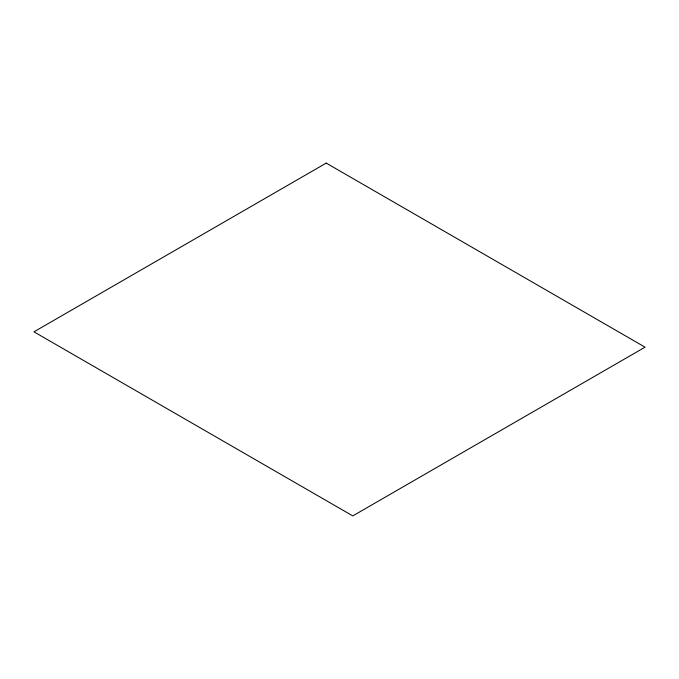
<?xml version="1.0" encoding="UTF-8"?>
<svg xmlns="http://www.w3.org/2000/svg" width="679" height="679" viewBox="0 0 679 679"><rect width="100%" height="100%" fill="white"/><g stroke="black" fill="none" stroke-linecap="round" stroke-linejoin="round"><path stroke-width="1.02" d="M326.217 163.096L33.95 331.827L352.783 515.904L645.05 347.173L326.217 163.096"/></g></svg>
